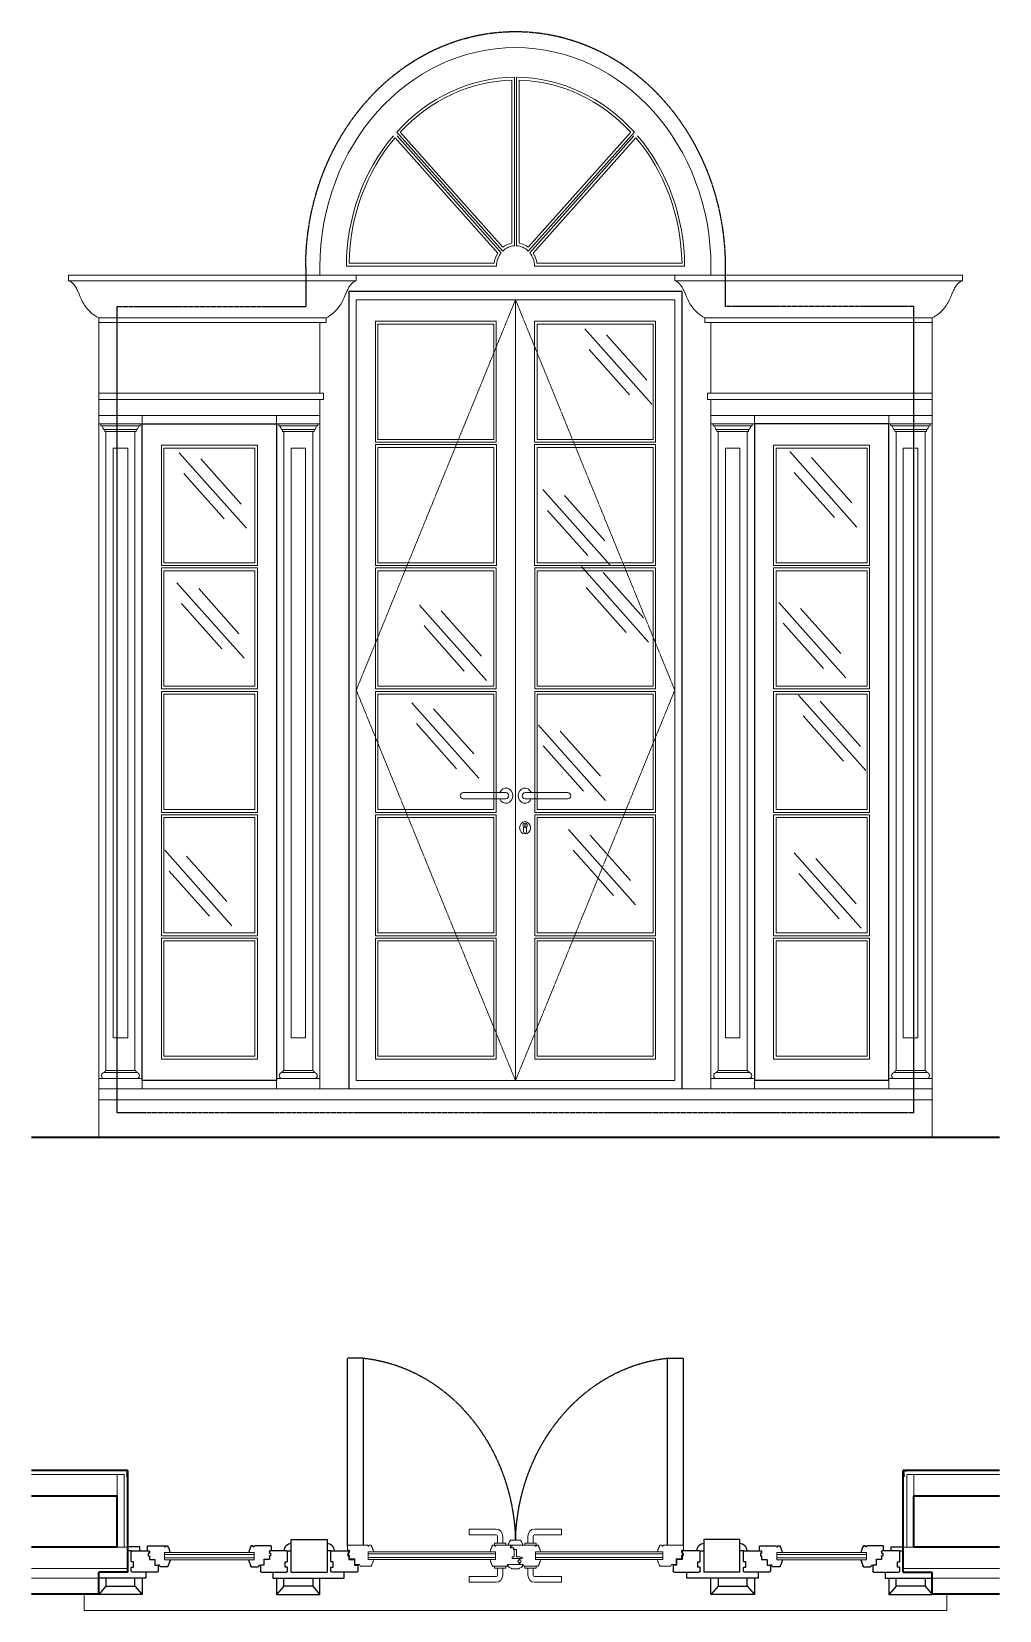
# Model space of a CAD drawing. Header units: inches. Extents: x -6116765 to 6074085, y -988255 to 3489801.
# Drawn here: x -5138811 to -4445146, y -922320 to 208608 of the extents above; entities that cross this region are included whole.
import ezdxf

# ---------------------------------------------------------------- set-up
doc = ezdxf.new("R2010")
doc.units = ezdxf.units.IN
doc.linetypes.add('HIDDEN', pattern=[0.375, 0.25, -0.125])
for name, color, linetype, lineweight in [('0_11mm_Line_Weight', 8, 'Continuous', 9), ('0_18mm_Line_Weight', 1, 'Continuous', 18), ('0_35mm_Line_Weight', 4, 'Continuous', 35), ('Dimensions_Levels', 30, 'Continuous', 18), ('Doors', 3, 'Continuous', 20), ('Partition_Framed', 250, 'Continuous', 25), ('Stairs_Steps', 1, 'Continuous', 18), ('Window_Elevations', 1, 'Continuous', 18), ('Window_Frames', 250, 'Continuous', 25), ('Window_Glass', 1, 'Continuous', 18), ('Window_Pivot_Lines', 91, 'Continuous', 9)]:
    doc.layers.add(name, color=color, linetype=linetype, lineweight=lineweight)
for name, color, linetype in [('Doors_swing', 8, 'Continuous'), ('HATCH', 7, 'Continuous'), ('Structural_Concrete', 250, 'Continuous'), ('Wall', 7, 'Continuous')]:
    doc.layers.add(name, color=color, linetype=linetype)

# ---------------------------------------------------------------- blocks, each defined once
blk = doc.blocks.new('angle_bead')
at = {"layer": 'Partition_Framed', "const_width": 0.4}
blk.add_lwpolyline([(-13.1, -13.7), (-13.1, -12.5), (-12, -12.5), (-12, -11.4), (-10.8, -11.4), (-10.8, -10.2), (-9.6, -10.2), (-9.6, -9), (-8.4, -9), (-8.4, -7.8), (-7.2, -7.8), (-7.2, -6.6), (-6.6, -6.6), (-0.7, -0.7, -0.519968), (0, 1.1, -0.532903), (0.7, -0.7), (6.6, -6.6), (7.2, -6.6), (7.2, -7.8), (8.4, -7.8), (8.4, -9), (9.6, -9), (9.6, -10.2), (10.8, -10.2), (10.8, -11.4), (12, -11.4), (12, -12.5), (13.1, -12.5), (13.1, -13.7)], format="xyb", dxfattribs=at)
blk = doc.blocks.new('A$C619D2D0F')
at = {"layer": 'Doors', "color": 8}
for p, q in [((0, 10), (-150, 10)), ((0, -10), (-150, -10)), ((-5, -98.2), (-5, -112.1)), ((-0.6, -97.2), (-0.6, -87.9)), ((0.6, -87.9), (-0.6, -87.9)), ((0.6, -97.2), (-0.6, -97.2)), ((0.6, -87.9), (0.6, -97.2)), ((5, -98.2), (5, -112.1))]:
    blk.add_line(p, q, dxfattribs=at)
for centre, radius in [((0, -100), 19), ((0, -92.6), 7.5)]:
    blk.add_circle(centre, radius, dxfattribs=at)
for centre, radius, start, end in [((-150, 0), 10, 90, 270), ((0, 0), 24, 204.6243, 155.3757), ((0, 0), 10, 270, 90), ((0, -112.1), 5, 180, 0)]:
    blk.add_arc(centre, radius, start, end, dxfattribs=at)
blk = doc.blocks.new('A$C70B5090C')
at = {"layer": 'Doors', "color": 8}
for p, q in [((33.6, 925), (183.6, 925)), ((33.6, 905), (183.6, 905))]:
    blk.add_line(p, q, dxfattribs=at)
for centre, radius, start, end in [((33.6, 915), 24, 24.6243, 335.3757), ((33.6, 915), 10, 90, 270), ((183.6, 915), 10, 270, 90)]:
    blk.add_arc(centre, radius, start, end, dxfattribs=at)
at = {"layer": 'Dimensions_Levels'}
blk.add_blockref('A$C619D2D0F', (-33.6, 915), dxfattribs=at)
blk = doc.blocks.new('A$C3DA64342')
at = {"layer": 'Doors', "color": 8, "linetype": 'Continuous'}
for p, q in [((34, 166.2), (129, 166.2)), ((34, 148.2), (129, 148.2)), ((129, 148.2), (129, 166.2)), ((40, 122.2), (0, 122.2)), ((0, 122.2), (0, 116.2)), ((11, 122.2), (11, 143.2)), ((29, 122.2), (29, 143.2)), ((40, 116.2), (40, 122.2)), ((0, 44), (0, 50)), ((40, 50), (40, 44)), ((40, 44), (0, 44)), ((11, 44), (11, 23)), ((29, 44), (29, 23)), ((34, 18), (129, 18)), ((34, 0), (129, 0)), ((129, 18), (129, 0))]:
    blk.add_line(p, q, dxfattribs=at)
for centre, radius, start, end in [((34, 143.2), 23, 90, 180), ((34, 143.2), 5, 90, 180), ((34, 23), 23, 180, 270), ((34, 23), 5, 180, 270)]:
    blk.add_arc(centre, radius, start, end, dxfattribs=at)
blk = doc.blocks.new('A$C16B642B1')
at = {"layer": '0_11mm_Line_Weight'}
blk.add_blockref('A$C3DA64342', (0, 0), dxfattribs=at)
blk = doc.blocks.new('A$C394067A6')
at = {"layer": 'HATCH', "color": 8}
for p, q in [((0, 0), (235.5, 235.5)), ((18.1, 75.6), (159.3, 216.9)), ((78.1, 29.4), (219.4, 170.7))]:
    blk.add_line(p, q, dxfattribs=at)
blk = doc.blocks.new('doors_windows_set')
at = {"layer": '0_11mm_Line_Weight'}
for p, q in [((21891.4, 130.3), (22900.4, 130.3)), ((22900.4, 147.1), (24018, 147.1)), ((25027, 130.3), (24018, 130.3)), ((22875.1, 96.3), (24043.4, 96.3)), ((22875.1, 96.3), (22875.1, -2392.9)), ((22900.5, 70.9), (23459.2, 70.9)), ((22900.5, -2367.5), (22900.5, 70.9)), ((24018, 70.9), (23459.2, 70.9)), ((23459.2, 70.9), (23459.2, -2367.5)), ((23459.2, 70.9), (23459.2, -2367.5)), ((24018, -2367.5), (24018, 70.9)), ((24043.4, 96.3), (24043.4, -2392.9)), ((21997.2, 14.5), (22794.5, 14.5)), ((22773.4, -221.2), (22773.4, 0)), ((24921.1, 14.5), (24123.8, 14.5)), ((24145, -221.2), (24145, 0)), ((21997.2, -221.2), (22773.4, -221.2)), ((21997.2, -240.3), (22773.4, -240.3)), ((22773.4, -221.2), (22786.1, -221.2)), ((22786.1, -240.3), (22773.4, -240.3)), ((22773.4, -291.1), (22773.4, -240.3)), ((22786.1, -221.2), (22786.1, -240.3)), ((24132.3, -221.2), (24132.3, -240.3)), ((24145, -221.2), (24132.3, -221.2)), ((24132.3, -240.3), (24145, -240.3)), ((24921.1, -221.2), (24145, -221.2)), ((24921.1, -240.3), (24145, -240.3)), ((24145, -291.1), (24145, -240.3)), ((21997.2, -316.5), (21997.2, -291.1)), ((22773.4, -291.1), (21997.2, -291.1)), ((22149.6, -316.5), (22149.6, -291.1)), ((22621, -316.5), (22621, -291.1)), ((22773.4, -316.5), (22773.4, -291.1)), ((22773.4, -291.1), (22773.4, -2392.9)), ((24145, -316.5), (24145, -291.1)), ((24145, -291.1), (24921.1, -291.1)), ((24145, -291.1), (24145, -2392.9)), ((24297.4, -316.5), (24297.4, -291.1)), ((24768.7, -316.5), (24768.7, -291.1)), ((24921.1, -316.5), (24921.1, -291.1)), ((22004.8, -316.5), (21997.2, -316.5)), ((22004.8, -322.8), (22004.8, -316.5)), ((22004.8, -316.5), (22073.4, -316.5)), ((22073.4, -322.8), (22004.8, -322.8)), ((22018, -340.9), (22018, -334.5)), ((22073.4, -334.5), (22018, -334.5)), ((22022.6, -340.9), (22018, -340.9)), ((22022.6, -340.9), (22022.6, -2335.8)), ((22073.4, -340.9), (22022.6, -340.9)), ((22142, -316.5), (22073.4, -316.5)), ((22073.4, -322.8), (22142, -322.8)), ((22073.4, -334.5), (22128.8, -334.5)), ((22073.4, -340.9), (22124.2, -340.9)), ((22124.2, -340.9), (22124.2, -2335.8)), ((22124.2, -340.9), (22128.8, -340.9)), ((22128.8, -340.9), (22128.8, -334.5)), ((22142, -316.5), (22149.6, -316.5)), ((22142, -322.8), (22142, -316.5)), ((22149.6, -2367.5), (22149.6, -316.5)), ((22149.6, -316.5), (22621, -316.5)), ((22628.5, -316.5), (22621, -316.5)), ((22621, -316.5), (22621, -2367.5)), ((22628.5, -322.8), (22628.5, -316.5)), ((22628.5, -316.5), (22697.2, -316.5)), ((22697.2, -322.8), (22628.5, -322.8)), ((22641.8, -340.9), (22641.8, -334.5)), ((22697.2, -334.5), (22641.8, -334.5)), ((22646.4, -340.9), (22641.8, -340.9)), ((22697.2, -340.9), (22646.4, -340.9)), ((22646.4, -340.9), (22646.4, -2335.8)), ((22765.8, -316.5), (22697.2, -316.5)), ((22697.2, -322.8), (22765.8, -322.8)), ((22697.2, -334.5), (22752.5, -334.5)), ((22697.2, -340.9), (22748, -340.9)), ((22748, -340.9), (22752.5, -340.9)), ((22748, -340.9), (22748, -2335.8)), ((22752.5, -340.9), (22752.5, -334.5)), ((22765.8, -316.5), (22773.4, -316.5)), ((22765.8, -322.8), (22765.8, -316.5)), ((24152.5, -316.5), (24145, -316.5)), ((24152.5, -322.8), (24152.5, -316.5)), ((24152.5, -316.5), (24221.2, -316.5)), ((24221.2, -322.8), (24152.5, -322.8)), ((24165.8, -340.9), (24165.8, -334.5)), ((24221.2, -334.5), (24165.8, -334.5)), ((24170.4, -340.9), (24165.8, -340.9)), ((24221.2, -340.9), (24170.4, -340.9)), ((24170.4, -340.9), (24170.4, -2335.8)), ((24289.8, -316.5), (24221.2, -316.5)), ((24221.2, -322.8), (24289.8, -322.8)), ((24221.2, -334.5), (24276.5, -334.5)), ((24221.2, -340.9), (24272, -340.9)), ((24272, -340.9), (24276.5, -340.9)), ((24272, -340.9), (24272, -2335.8)), ((24276.5, -340.9), (24276.5, -334.5)), ((24289.8, -316.5), (24297.4, -316.5)), ((24289.8, -322.8), (24289.8, -316.5)), ((24768.7, -316.5), (24297.4, -316.5)), ((24297.4, -316.5), (24297.4, -2367.5)), ((24776.3, -316.5), (24768.7, -316.5)), ((24768.7, -2367.5), (24768.7, -316.5)), ((24776.3, -322.8), (24776.3, -316.5)), ((24776.3, -316.5), (24844.9, -316.5)), ((24844.9, -322.8), (24776.3, -322.8)), ((24789.6, -340.9), (24789.6, -334.5)), ((24844.9, -334.5), (24789.6, -334.5)), ((24794.1, -340.9), (24789.6, -340.9)), ((24844.9, -340.9), (24794.1, -340.9)), ((24794.1, -340.9), (24794.1, -2335.8)), ((24913.5, -316.5), (24844.9, -316.5)), ((24844.9, -322.8), (24913.5, -322.8)), ((24844.9, -334.5), (24900.3, -334.5)), ((24844.9, -340.9), (24895.7, -340.9)), ((24895.7, -340.9), (24900.3, -340.9)), ((24895.7, -340.9), (24895.7, -2335.8)), ((24900.3, -340.9), (24900.3, -334.5)), ((24913.5, -316.5), (24921.1, -316.5)), ((24913.5, -322.8), (24913.5, -316.5)), ((22048, -392.7), (22048, -2234.2)), ((22098.8, -392.7), (22048, -392.7)), ((22098.8, -2234.2), (22098.8, -392.7)), ((22671.8, -392.7), (22722.6, -392.7)), ((22671.8, -2234.2), (22671.8, -392.7)), ((22722.6, -392.7), (22722.6, -2234.2)), ((24246.6, -392.7), (24195.8, -392.7)), ((24195.8, -392.7), (24195.8, -2234.2)), ((24246.6, -2234.2), (24246.6, -392.7)), ((24819.5, -392.7), (24870.3, -392.7)), ((24819.5, -2234.2), (24819.5, -392.7)), ((24870.3, -392.7), (24870.3, -2234.2)), ((22048, -2234.2), (22098.8, -2234.2)), ((22722.6, -2234.2), (22671.8, -2234.2)), ((24195.8, -2234.2), (24246.6, -2234.2)), ((24870.3, -2234.2), (24819.5, -2234.2)), ((21997.2, -2361.2), (21997.2, -2392.9)), ((22149.6, -2361.2), (21997.2, -2361.2)), ((22016.2, -2340.5), (22016.2, -2342.1)), ((22016.2, -2342.1), (22130.5, -2342.1)), ((22022.6, -2335.8), (22021, -2335.8)), ((22022.6, -2335.8), (22124.2, -2335.8)), ((22124.2, -2335.8), (22125.8, -2335.8)), ((22130.5, -2340.5), (22130.5, -2342.1)), ((22149.6, -2392.9), (22149.6, -2361.2)), ((22621, -2361.2), (22773.4, -2361.2)), ((22621, -2392.9), (22621, -2361.2)), ((22640, -2340.5), (22640, -2342.1)), ((22754.3, -2342.1), (22640, -2342.1)), ((22646.4, -2335.8), (22644.8, -2335.8)), ((22748, -2335.8), (22646.4, -2335.8)), ((22748, -2335.8), (22749.5, -2335.8)), ((22754.3, -2340.5), (22754.3, -2342.1)), ((22773.4, -2361.2), (22773.4, -2392.9)), ((24145, -2361.2), (24145, -2392.9)), ((24297.4, -2361.2), (24145, -2361.2)), ((24164, -2340.5), (24164, -2342.1)), ((24164, -2342.1), (24278.3, -2342.1)), ((24170.4, -2335.8), (24168.8, -2335.8)), ((24170.4, -2335.8), (24272, -2335.8)), ((24272, -2335.8), (24273.5, -2335.8)), ((24278.3, -2340.5), (24278.3, -2342.1)), ((24297.4, -2392.9), (24297.4, -2361.2)), ((24768.7, -2361.2), (24921.1, -2361.2)), ((24768.7, -2392.9), (24768.7, -2361.2)), ((24787.8, -2340.5), (24787.8, -2342.1)), ((24902.1, -2342.1), (24787.8, -2342.1)), ((24794.1, -2335.8), (24792.5, -2335.8)), ((24895.7, -2335.8), (24794.1, -2335.8)), ((24895.7, -2335.8), (24897.3, -2335.8)), ((24902.1, -2340.5), (24902.1, -2342.1)), ((24921.1, -2361.2), (24921.1, -2392.9)), ((22621, -2367.5), (22149.6, -2367.5)), ((23459.2, -2367.5), (22900.5, -2367.5)), ((23459.2, -2367.5), (24018, -2367.5)), ((24297.4, -2367.5), (24768.7, -2367.5))]:
    blk.add_line(p, q, dxfattribs=at)
for points in [[(23455.5, 765.7), (23455.5, 239.6, 0.170428), (23414.3, 222.5), (23042.3, 594.5, -0.195672)], [(23462.9, 765.7), (23462.9, 239.6, -0.170428), (23504, 222.5), (23876, 594.5, 0.195672)]]:
    blk.add_lwpolyline(points, format="xyb", close=True, dxfattribs=at)
for points in [[(23446.5, 756.5), (23446.5, 247.6, 0.113104), (23415, 234.6), (23055.1, 594.4, -0.187636), (23446.5, 756.5, -0.010871)], [(23471.9, 756.5), (23471.9, 247.6, -0.113104), (23503.3, 234.6), (23863.2, 594.4, 0.187636), (23471.9, 756.5, 0.010871)], [(23043.5, 582.8), (23409.1, 217.3, 0.170428), (23392.1, 176.2), (22866, 176.2, -0.191651), (23030.7, 582.7, -0.191651)], [(23037.2, 576.5), (23397.1, 216.6, 0.113104), (23384, 185.2), (22875.1, 185.2, -0.187636), (23037.2, 576.5, -2.490445)], [(23874.8, 582.8), (23509.2, 217.3, -0.170428), (23526.3, 176.2), (24052.3, 176.2, 0.191651), (23887.6, 582.7, 0.191651)], [(23881.1, 576.5), (23521.3, 216.6, -0.113104), (23534.3, 185.2), (24043.2, 185.2, 0.187636), (23881.1, 576.5, 2.490445)]]:
    blk.add_lwpolyline(points, format="xyb", dxfattribs=at)
for points in [[(22967.6, -374.2), (23392, -374.2), (23392, 3.7), (22967.6, 3.7)], [(23950.7, -374.2), (23526.4, -374.2), (23526.4, 3.7), (23950.7, 3.7)], [(22976.6, -365.2), (23383, -365.2), (23383, -5.3), (22976.6, -5.3)], [(23941.7, -365.2), (23535.4, -365.2), (23535.4, -5.3), (23941.7, -5.3)], [(22216.8, -759.4), (22553.8, -759.4), (22553.8, -383.7), (22216.8, -383.7)], [(22225.8, -750.4), (22544.8, -750.4), (22544.8, -392.7), (22225.8, -392.7)], [(22967.7, -759.4), (23392, -759.4), (23392, -381.6), (22967.7, -381.6)], [(22976.7, -750.4), (23383, -750.4), (23383, -390.6), (22976.7, -390.6)], [(23950.6, -759.4), (23526.3, -759.4), (23526.3, -381.6), (23950.6, -381.6)], [(23941.6, -750.4), (23535.3, -750.4), (23535.3, -390.6), (23941.6, -390.6)], [(24364.6, -759.4), (24701.5, -759.4), (24701.5, -383.7), (24364.6, -383.7)], [(24373.6, -750.4), (24692.5, -750.4), (24692.5, -392.7), (24373.6, -392.7)], [(22216.8, -1144.6), (22553.8, -1144.6), (22553.8, -766.8), (22216.8, -766.8)], [(22225.8, -1135.6), (22544.8, -1135.6), (22544.8, -775.8), (22225.8, -775.8)], [(22967.7, -1144.6), (23391.9, -1144.6), (23391.9, -766.8), (22967.7, -766.8)], [(22976.7, -1135.6), (23382.9, -1135.6), (23382.9, -775.8), (22976.7, -775.8)], [(23950.6, -1144.6), (23526.4, -1144.6), (23526.4, -766.8), (23950.6, -766.8)], [(23941.6, -1135.6), (23535.4, -1135.6), (23535.4, -775.8), (23941.6, -775.8)], [(24364.6, -1144.6), (24701.5, -1144.6), (24701.5, -766.8), (24364.6, -766.8)], [(24373.6, -1135.6), (24692.5, -1135.6), (24692.5, -775.8), (24373.6, -775.8)], [(22216.8, -1529.9), (22553.8, -1529.9), (22553.8, -1152), (22216.8, -1152)], [(22225.8, -1520.9), (22544.8, -1520.9), (22544.8, -1161), (22225.8, -1161)], [(22967.7, -1529.9), (23391.9, -1529.9), (23391.9, -1152), (22967.7, -1152)], [(22976.7, -1520.9), (23382.9, -1520.9), (23382.9, -1161), (22976.7, -1161)], [(23950.6, -1529.9), (23526.4, -1529.9), (23526.4, -1152), (23950.6, -1152)], [(23941.6, -1520.9), (23535.4, -1520.9), (23535.4, -1161), (23941.6, -1161)], [(24364.6, -1529.9), (24701.5, -1529.9), (24701.5, -1152), (24364.6, -1152)], [(24373.6, -1520.9), (24692.5, -1520.9), (24692.5, -1161), (24373.6, -1161)], [(22216.8, -1915.1), (22553.8, -1915.1), (22553.8, -1537.3), (22216.8, -1537.3)], [(22225.8, -1906.1), (22544.8, -1906.1), (22544.8, -1546.3), (22225.8, -1546.3)], [(22967.7, -1915.1), (23391.9, -1915.1), (23391.9, -1537.3), (22967.7, -1537.3)], [(22976.7, -1906.1), (23382.9, -1906.1), (23382.9, -1546.3), (22976.7, -1546.3)], [(23950.6, -1915.1), (23526.4, -1915.1), (23526.4, -1537.3), (23950.6, -1537.3)], [(23941.6, -1906.1), (23535.4, -1906.1), (23535.4, -1546.3), (23941.6, -1546.3)], [(24364.6, -1915.1), (24701.5, -1915.1), (24701.5, -1537.3), (24364.6, -1537.3)], [(24373.6, -1906.1), (24692.5, -1906.1), (24692.5, -1546.3), (24373.6, -1546.3)], [(22216.8, -2300.3), (22553.8, -2300.3), (22553.8, -1922.5), (22216.8, -1922.5)], [(22967.7, -2300.3), (23391.9, -2300.3), (23391.9, -1922.5), (22967.7, -1922.5)], [(23950.6, -2300.3), (23526.4, -2300.3), (23526.4, -1922.5), (23950.6, -1922.5)], [(24364.6, -2300.3), (24701.5, -2300.3), (24701.5, -1922.5), (24364.6, -1922.5)], [(22225.8, -2291.3), (22544.8, -2291.3), (22544.8, -1931.5), (22225.8, -1931.5)], [(22976.7, -2291.3), (23382.9, -2291.3), (23382.9, -1931.5), (22976.7, -1931.5)], [(23941.6, -2291.3), (23535.4, -2291.3), (23535.4, -1931.5), (23941.6, -1931.5)], [(24373.6, -2291.3), (24692.5, -2291.3), (24692.5, -1931.5), (24373.6, -1931.5)]]:
    blk.add_lwpolyline(points, close=True, dxfattribs=at)
for centre, radius, start, end in [((22004.9, -329.8), 6.94, 13.7527, 91.2308), ((22017.8, -328.4), 6.18, 177.7689, 271.5392), ((22128.9, -328.4), 6.18, 268.4608, 2.2311), ((22141.8, -329.8), 6.94, 88.7692, 166.2473), ((22628.7, -329.8), 6.94, 13.7527, 91.2308), ((22641.6, -328.4), 6.18, 177.7689, 271.5392), ((22752.7, -328.4), 6.18, 268.4608, 2.2311), ((22765.6, -329.8), 6.94, 88.7692, 166.2473), ((24152.7, -329.8), 6.94, 13.7527, 91.2308), ((24165.6, -328.4), 6.18, 177.7689, 271.5392), ((24276.7, -328.4), 6.18, 268.4608, 2.2311), ((24289.6, -329.8), 6.94, 88.7692, 166.2473), ((24776.5, -329.8), 6.94, 13.7527, 91.2308), ((24789.4, -328.4), 6.18, 177.7689, 271.5392), ((24900.5, -328.4), 6.18, 268.4608, 2.2311), ((24913.4, -329.8), 6.94, 88.7692, 166.2473), ((22016.4, -2351.7), 9.53, 91.1767, 268.8233), ((22016.2, -2335.8), 4.76, 270, 0), ((22130.5, -2335.8), 4.76, 180, 270), ((22130.3, -2351.7), 9.53, 271.1767, 88.8233), ((22640.2, -2351.7), 9.53, 91.1767, 268.8233), ((22640, -2335.8), 4.76, 270, 0), ((22754.3, -2335.8), 4.76, 180, 270), ((22754.1, -2351.7), 9.53, 271.1767, 88.8233), ((24164.2, -2351.7), 9.53, 91.1767, 268.8233), ((24164, -2335.8), 4.76, 270, 0), ((24278.3, -2335.8), 4.76, 180, 270), ((24278.1, -2351.7), 9.53, 271.1767, 88.8233), ((24788, -2351.7), 9.53, 91.1767, 268.8233), ((24787.8, -2335.8), 4.76, 270, 0), ((24902.1, -2335.8), 4.76, 180, 270), ((24901.9, -2351.7), 9.53, 271.1767, 88.8233)]:
    blk.add_arc(centre, radius, start, end, dxfattribs=at)
at = {"layer": '0_18mm_Line_Weight'}
for p, q in [((22086.3, -3597.2), (21761.6, -3597.2)), ((22061.3, -3664.2), (22061.3, -3597.2)), ((22086.3, -3824.2), (22086.3, -3597.2)), ((25156.7, -3597.2), (24832, -3597.2)), ((24832, -3824.2), (24832, -3597.2)), ((24857, -3664.2), (24857, -3597.2)), ((22061.3, -3824.2), (22098.8, -3824.2)), ((24857, -3824.2), (24819.5, -3824.2)), ((21761.6, -3891.2), (22098.8, -3891.2)), ((24819.5, -3891.2), (25156.7, -3891.2)), ((21761.6, -3921.2), (21997.2, -3921.2)), ((24921.1, -3921.2), (25156.7, -3921.2))]:
    blk.add_line(p, q, dxfattribs=at)
at = {"layer": '0_35mm_Line_Weight'}
for p, q in [((21761.6, -2545.3), (25156.7, -2545.3)), ((21761.6, -3584.7), (22098.8, -3584.7)), ((22098.8, -3902.2), (22098.8, -3584.7)), ((24819.5, -3584.7), (25156.7, -3584.7)), ((24819.5, -3902.2), (24819.5, -3584.7)), ((22061.3, -3664.2), (21761.6, -3664.2)), ((22061.3, -3824.2), (22061.3, -3664.2)), ((25156.7, -3664.2), (24857, -3664.2)), ((24857, -3824.2), (24857, -3664.2)), ((21761.6, -3824.2), (22061.3, -3824.2)), ((24857, -3824.2), (25156.7, -3824.2)), ((21997.2, -3971.2), (21997.2, -3902.2)), ((22098.8, -3902.2), (21997.2, -3902.2)), ((24819.5, -3902.2), (24921.1, -3902.2)), ((24921.1, -3971.2), (24921.1, -3902.2)), ((21761.6, -3971.2), (21997.2, -3971.2)), ((24921.1, -3971.2), (25156.7, -3971.2))]:
    blk.add_line(p, q, dxfattribs=at)
at = {"layer": 'Doors'}
for points in [[(22961.8, -3863.2), (22959.8, -3867.2), (22959.8, -3870.2, 0.180533), (22957.6, -3872.9), (22956.3, -3877.5, -0.244724), (22953.8, -3880.2), (22953.8, -3882.2, -0.417157), (22951.8, -3884.2), (22916.3, -3884.2, -0.316514), (22913.5, -3882.2), (22912, -3878.2), (22906.9, -3878.2), (22895.9, -3878.2), (22895.9, -3862.2, 0.414214), (22894.9, -3861.2), (22876.8, -3861.2), (22876.8, -3850.2, 0.414214), (22875.8, -3849.2), (22872.8, -3849.2), (22872.8, -3841.2), (22875.8, -3841.2, 0.414214), (22876.8, -3840.2), (22876.8, -3836.2, 0.414214), (22874.8, -3834.2), (22870.8, -3834.2), (22870.8, -3834.2, -0.414214), (22869.8, -3833.2), (22869.8, -3821.2, -0.414214), (22872.8, -3818.2), (22939.8, -3818.2, -0.414214), (22941.8, -3820.2), (22941.8, -3821.2), (22944.8, -3821.2), (22944.8, -3820.2, -0.414214), (22946.8, -3818.2), (22951.8, -3818.2, -0.414214), (22953.8, -3820.2), (22953.8, -3822.2, -0.244724), (22956.3, -3824.9), (22957.6, -3829.5, 0.180533), (22959.8, -3832.2), (22959.8, -3835.3), (22961.9, -3839.2)], [(23370.1, -3863.2), (23372.2, -3867.1), (23372.1, -3870.2, -0.180533), (23374.4, -3872.8), (23375.6, -3877.4, 0.244724), (23378.1, -3880.2), (23378.1, -3882.2, 0.414214), (23380.1, -3884.2), (23427.6, -3884.2, 0.297898), (23430.3, -3882.4), (23432.1, -3878.2), (23441.5, -3878.2, 0.414214), (23443.5, -3876.2), (23443.5, -3872.9, 0.344151), (23442.8, -3871.9), (23441, -3871.5, -0.344151), (23439.5, -3869.5), (23439.5, -3867.7, -0.344151), (23441, -3865.7), (23442.8, -3865.3, 0.344151), (23443.5, -3864.3), (23443.5, -3859.6), (23435.5, -3859.6), (23435.5, -3855.2), (23443.6, -3855.2), (23443.6, -3854.8), (23454.3, -3854.8, 0.414214), (23455.3, -3853.8), (23455.3, -3851.1), (23455.3, -3831.9), (23465, -3831.9), (23465, -3826.7), (23470.6, -3826.7, 0.414214), (23472.1, -3825.2), (23472.1, -3821.1, 0.454111), (23468.7, -3818.1), (23392.1, -3818.1, 0.414214), (23390.1, -3820.1), (23390.1, -3821.1), (23387.1, -3821.1), (23387.1, -3820.1, 0.414214), (23385.1, -3818.1), (23380.1, -3818.1, 0.414214), (23378.1, -3820.1), (23378.1, -3822.1, -0.388906), (23375.6, -3824.8), (23374.4, -3829.4, -0.225315), (23372.1, -3832.1), (23372.1, -3835.1), (23370, -3839.1)], [(23548.7, -3863.2), (23546.6, -3867.1), (23546.7, -3870.2, 0.180533), (23544.5, -3872.8), (23543.2, -3877.4, -0.244724), (23540.7, -3880.2), (23540.7, -3882.2, -0.414214), (23538.7, -3884.2), (23491.2, -3884.2, -0.297898), (23488.5, -3882.4), (23486.7, -3878.2), (23447.7, -3878.2, -0.414214), (23446.7, -3877.2), (23446.7, -3872.9, -0.344151), (23447.5, -3871.9), (23449.2, -3871.5, 0.344151), (23450.8, -3869.5), (23450.8, -3867.7, 0.344151), (23449.2, -3865.7), (23447.5, -3865.3, -0.344151), (23446.7, -3864.3), (23446.7, -3860.7, -0.414214), (23447.7, -3859.7), (23471.3, -3859.7), (23471.3, -3854.8), (23463.3, -3854.8), (23463.3, -3831.9), (23465.9, -3831.9), (23465.9, -3826.9), (23476.6, -3826.9), (23476.6, -3821.1, -0.414214), (23479.7, -3818.1), (23526.7, -3818.1, -0.414214), (23528.7, -3820.1), (23528.7, -3821.1), (23531.7, -3821.1), (23531.7, -3820.1, -0.414214), (23533.7, -3818.1), (23538.7, -3818.1, -0.414214), (23540.7, -3820.1), (23540.7, -3822.1, -0.244999), (23543.2, -3824.8), (23544.5, -3829.4, 0.225315), (23546.7, -3832.1), (23546.7, -3835.1), (23548.8, -3839.1)], [(23956.5, -3863.2), (23958.5, -3867.2), (23958.5, -3870.2, -0.180533), (23960.7, -3872.9), (23962, -3877.5, 0.244724), (23964.5, -3880.2), (23964.5, -3882.2, 0.417157), (23966.5, -3884.2), (24002, -3884.2, 0.316514), (24004.8, -3882.2), (24006.3, -3878.2), (24011.5, -3878.2), (24022.5, -3878.2), (24022.5, -3862.2, -0.414214), (24023.5, -3861.2), (24041.5, -3861.2), (24041.5, -3850.2, -0.414214), (24042.5, -3849.2), (24045.5, -3849.2), (24045.5, -3841.2), (24042.5, -3841.2, -0.414214), (24041.5, -3840.2), (24041.5, -3836.2, -0.414214), (24043.5, -3834.2), (24047.5, -3834.2), (24047.5, -3834.2, 0.414214), (24048.5, -3833.2), (24048.5, -3821.2, 0.414214), (24045.5, -3818.2), (23978.5, -3818.2, 0.414214), (23976.5, -3820.2), (23976.5, -3821.2), (23973.5, -3821.2), (23973.5, -3820.2, 0.414214), (23971.5, -3818.2), (23966.5, -3818.2, 0.414214), (23964.5, -3820.2), (23964.5, -3822.2, 0.244724), (23962, -3824.9), (23960.7, -3829.5, -0.180533), (23958.5, -3832.2), (23958.5, -3835.3), (23956.4, -3839.2)]]:
    blk.add_lwpolyline(points, format="xyb", dxfattribs=at)
for points in [[(23481.5, -3811.4), (23480.5, -3807.2, 0.315402), (23479.4, -3806), (23478.5, -3805.8), (23478.4, -3804.7, 0.379755), (23475.4, -3802.1), (23442.9, -3802.1, 0.379755), (23439.9, -3804.7), (23439.8, -3805.8), (23439, -3806, 0.315402), (23437.8, -3807.2), (23436.9, -3811.4, -0.276937), (23434.9, -3813.8), (23434.1, -3814.1), (23434.1, -3818.1), (23484.2, -3818.1), (23484.2, -3814.1), (23483.4, -3813.8, -0.276937)], [(23484.8, -3884.3), (23484.8, -3878.2), (23434.7, -3878.2), (23434.7, -3884.3, 0.414214), (23436.7, -3886.3), (23437.7, -3886.3), (23437.7, -3886.5, 0.357402), (23439.3, -3888.4), (23445.2, -3890.1, -0.247421), (23446.8, -3892.3), (23472.7, -3892.3, -0.247421), (23474.3, -3890.1), (23480.2, -3888.4, 0.357402), (23481.8, -3886.5), (23481.8, -3886.3), (23482.8, -3886.3, 0.414214)]]:
    blk.add_lwpolyline(points, format="xyb", close=True, dxfattribs=at)
at = {"layer": 'Doors_swing', "color": 8, "linetype": 'HIDDEN', "ltscale": 7}
for p, q in [((22869.8, -3821.2), (22869.8, -3234.2)), ((22925.8, -3234.2), (22869.8, -3234.2)), ((22925.8, -3818.2), (22925.8, -3234.2)), ((23992.5, -3818.2), (23992.5, -3234.2)), ((23992.5, -3234.2), (24048.5, -3234.2)), ((24048.5, -3821.2), (24048.5, -3234.2))]:
    blk.add_line(p, q, dxfattribs=at)
for centre, start, end in [((22869.8, -3821.2), 1.8557, 84.5502), ((24048.5, -3821.2), 95.4498, 178.1443)]:
    blk.add_arc(centre, 589.6, start, end, dxfattribs=at)
at = {"layer": 'Stairs_Steps'}
blk.add_lwpolyline([(21946.4, -3971.2), (21946.4, -4022), (24971.9, -4022), (24971.9, -3971.2)], dxfattribs=at)
at = {"layer": 'Structural_Concrete', "color": 2, "linetype": 'HIDDEN', "ltscale": 10}
for p, q in [((22723.4, 172.5), (22723.4, 50)), ((24195, 172.5), (24195, 50)), ((22061.3, -2467.9), (22061.3, 50)), ((22061.3, 50), (22723.4, 50)), ((24857, 50), (24195, 50)), ((24857, -2467.9), (24857, 50)), ((22061.3, -2467.9), (24857, -2467.9))]:
    blk.add_line(p, q, dxfattribs=at)
blk.add_arc((23459.2, 172.5), 735.8, 0, 180, dxfattribs=at)
at = {"layer": 'Window_Elevations', "color": 2}
for p, q in [((22773.4, 172.5), (22773.4, 147.1)), ((24145, 172.5), (24145, 147.1)), ((21891.4, 147.1), (21891.4, 130.3)), ((21891.4, 147.1), (22900.4, 147.1)), ((21891.4, 130.3), (21895.6, 128.7)), ((21895.6, 128.7), (21899.4, 126.7)), ((21899.4, 126.7), (21902.9, 124.5)), ((21902.9, 124.5), (21906.2, 122)), ((21906.2, 122), (21909.1, 119.4)), ((21909.1, 119.4), (21911.8, 116.5)), ((21911.8, 116.5), (21914.3, 113.5)), ((21914.3, 113.5), (21916.7, 110.2)), ((21916.7, 110.2), (21918.8, 106.9)), ((21918.8, 106.9), (21920.9, 103.3)), ((21920.9, 103.3), (21922.9, 99.6)), ((21922.9, 99.6), (21924.8, 95.8)), ((22868.8, 99.6), (22866.9, 95.8)), ((22870.8, 103.3), (22868.8, 99.6)), ((22872.9, 106.9), (22870.8, 103.3)), ((22875.1, 110.2), (22872.9, 106.9)), ((22877.4, 113.5), (22875.1, 110.2)), ((22879.9, 116.5), (22877.4, 113.5)), ((22882.6, 119.4), (22879.9, 116.5)), ((22885.6, 122), (22882.6, 119.4)), ((22888.8, 124.5), (22885.6, 122)), ((22892.3, 126.7), (22888.8, 124.5)), ((22896.2, 128.7), (22892.3, 126.7)), ((22900.4, 130.3), (22896.2, 128.7)), ((22900.4, 147.1), (22900.4, 130.3)), ((24018, 147.1), (24018, 130.3)), ((25027, 147.1), (24018, 147.1)), ((24018, 130.3), (24022.2, 128.7)), ((24022.2, 128.7), (24026, 126.7)), ((24026, 126.7), (24029.5, 124.5)), ((24029.5, 124.5), (24032.8, 122)), ((24032.8, 122), (24035.7, 119.4)), ((24035.7, 119.4), (24038.4, 116.5)), ((24038.4, 116.5), (24040.9, 113.5)), ((24040.9, 113.5), (24043.3, 110.2)), ((24043.3, 110.2), (24045.4, 106.9)), ((24045.4, 106.9), (24047.5, 103.3)), ((24047.5, 103.3), (24049.5, 99.6)), ((24049.5, 99.6), (24051.4, 95.8)), ((24995.4, 99.6), (24993.5, 95.8)), ((24997.4, 103.3), (24995.4, 99.6)), ((24999.5, 106.9), (24997.4, 103.3)), ((25001.7, 110.2), (24999.5, 106.9)), ((25004, 113.5), (25001.7, 110.2)), ((25006.5, 116.5), (25004, 113.5)), ((25009.2, 119.4), (25006.5, 116.5)), ((25012.2, 122), (25009.2, 119.4)), ((25015.4, 124.5), (25012.2, 122)), ((25018.9, 126.7), (25015.4, 124.5)), ((25022.8, 128.7), (25018.9, 126.7)), ((25027, 130.3), (25022.8, 128.7)), ((25027, 147.1), (25027, 130.3)), ((21924.8, 95.8), (21928.6, 87.9)), ((21928.6, 87.9), (21932.6, 79.6)), ((21932.6, 79.6), (21936.9, 71.1)), ((21936.9, 71.1), (21941.8, 62.4)), ((21941.8, 62.4), (21944.5, 58.1)), ((21944.5, 58.1), (21947.5, 53.8)), ((21947.5, 53.8), (21950.7, 49.5)), ((21950.7, 49.5), (21954.3, 45.3)), ((22841, 49.5), (22837.4, 45.3)), ((22844.2, 53.8), (22841, 49.5)), ((22847.2, 58.1), (22844.2, 53.8)), ((22850, 62.4), (22847.2, 58.1)), ((22854.8, 71.1), (22850, 62.4)), ((22859.1, 79.6), (22854.8, 71.1)), ((22863.1, 87.9), (22859.1, 79.6)), ((22866.9, 95.8), (22863.1, 87.9)), ((24051.4, 95.8), (24055.2, 87.9)), ((24055.2, 87.9), (24059.2, 79.6)), ((24059.2, 79.6), (24063.5, 71.1)), ((24063.5, 71.1), (24068.4, 62.4)), ((24068.4, 62.4), (24071.1, 58.1)), ((24071.1, 58.1), (24074.1, 53.8)), ((24074.1, 53.8), (24077.3, 49.5)), ((24077.3, 49.5), (24080.9, 45.3)), ((24967.6, 49.5), (24964, 45.3)), ((24970.8, 53.8), (24967.6, 49.5)), ((24973.8, 58.1), (24970.8, 53.8)), ((24976.6, 62.4), (24973.8, 58.1)), ((24981.4, 71.1), (24976.6, 62.4)), ((24985.7, 79.6), (24981.4, 71.1)), ((24989.7, 87.9), (24985.7, 79.6)), ((24993.5, 95.8), (24989.7, 87.9)), ((21954.3, 45.3), (21958.2, 41.1)), ((21958.2, 41.1), (21962.5, 37)), ((21962.5, 37), (21967.1, 33)), ((21967.1, 33), (21972.2, 29)), ((21972.2, 29), (21977.7, 25.2)), ((21977.7, 25.2), (21983.6, 21.5)), ((21983.6, 21.5), (21990.1, 17.9)), ((21990.1, 17.9), (21997.2, 14.5)), ((21997.2, 14.5), (21997.2, 0)), ((21997.2, 0), (21997.2, -2427.9)), ((21997.2, 0), (22018.4, 0)), ((22018.4, 0), (22773.4, 0)), ((22794.5, 0), (22773.4, 0)), ((22801.6, 17.9), (22794.5, 14.5)), ((22794.5, 14.5), (22794.5, 0)), ((22808.1, 21.5), (22801.6, 17.9)), ((22814.1, 25.2), (22808.1, 21.5)), ((22819.6, 29), (22814.1, 25.2)), ((22824.6, 33), (22819.6, 29)), ((22829.2, 37), (22824.6, 33)), ((22833.5, 41.1), (22829.2, 37)), ((22837.4, 45.3), (22833.5, 41.1)), ((24080.9, 45.3), (24084.8, 41.1)), ((24084.8, 41.1), (24089.1, 37)), ((24089.1, 37), (24093.7, 33)), ((24093.7, 33), (24098.8, 29)), ((24098.8, 29), (24104.3, 25.2)), ((24104.3, 25.2), (24110.2, 21.5)), ((24110.2, 21.5), (24116.7, 17.9)), ((24116.7, 17.9), (24123.8, 14.5)), ((24123.8, 14.5), (24123.8, 0)), ((24123.8, 0), (24145, 0)), ((24900, 0), (24145, 0)), ((24921.1, 0), (24900, 0)), ((24928.2, 17.9), (24921.1, 14.5)), ((24921.1, 14.5), (24921.1, 0)), ((24921.1, 0), (24921.1, -2427.9)), ((24934.7, 21.5), (24928.2, 17.9)), ((24940.7, 25.2), (24934.7, 21.5)), ((24946.2, 29), (24940.7, 25.2)), ((24951.2, 33), (24946.2, 29)), ((24955.8, 37), (24951.2, 33)), ((24960.1, 41.1), (24955.8, 37)), ((24964, 45.3), (24960.1, 41.1)), ((21997.2, -2392.9), (24921.1, -2392.9)), ((21997.2, -2427.9), (24921.1, -2427.9)), ((21997.2, -2427.9), (21997.2, -2545.3)), ((24921.1, -2427.9), (24921.1, -2545.3))]:
    blk.add_line(p, q, dxfattribs=at)
blk.add_arc((23459.2, 172.5), 685.8, 0, 180, dxfattribs=at)
at = {"layer": 'Window_Frames'}
for p, q in [((22149.6, -2367.5), (22621, -2367.5)), ((22112.2, -3836.2), (22098.8, -3836.2)), ((22658.3, -3836.2), (22671.8, -3836.2)), ((22671.8, -3902.2), (22671.8, -3800.6)), ((22671.8, -3800.6), (22798.8, -3800.6)), ((22798.8, -3800.6), (22798.8, -3902.2)), ((22812.2, -3836.2), (22798.8, -3836.2)), ((24106.1, -3836.2), (24119.6, -3836.2)), ((24119.6, -3800.6), (24119.6, -3902.2)), ((24246.6, -3800.6), (24119.6, -3800.6)), ((24246.6, -3902.2), (24246.6, -3800.6)), ((24260, -3836.2), (24246.6, -3836.2)), ((24806.1, -3836.2), (24819.5, -3836.2)), ((22671.8, -3902.2), (22798.8, -3902.2)), ((24246.6, -3902.2), (24119.6, -3902.2))]:
    blk.add_line(p, q, dxfattribs=at)
at = {"layer": 'Window_Frames', "color": 8}
for p, q in [((22022.6, -3921.3), (22022.6, -3946.7)), ((22124.2, -3946.7), (22124.2, -3921.3)), ((22149.6, -3921.3), (22149.6, -3972.1)), ((22621, -3921.3), (22621, -3972.1)), ((22646.4, -3946.7), (22646.4, -3921.3)), ((22748, -3921.3), (22748, -3946.7)), ((22773.4, -3972.1), (22773.4, -3921.3)), ((24145, -3972.1), (24145, -3921.3)), ((24170.4, -3921.3), (24170.4, -3946.7)), ((24272, -3946.7), (24272, -3921.3)), ((24297.4, -3921.3), (24297.4, -3972.1)), ((24768.7, -3921.3), (24768.7, -3972.1)), ((24794.1, -3946.7), (24794.1, -3921.3)), ((24895.7, -3921.3), (24895.7, -3946.7)), ((22022.6, -3946.7), (21997.2, -3972.1)), ((22149.6, -3972.1), (21997.2, -3972.1)), ((22022.6, -3946.7), (22124.2, -3946.7)), ((22124.2, -3946.7), (22149.6, -3972.1)), ((22646.4, -3946.7), (22621, -3972.1)), ((22621, -3972.1), (22773.4, -3972.1)), ((22748, -3946.7), (22646.4, -3946.7)), ((22748, -3946.7), (22773.4, -3972.1)), ((24170.4, -3946.7), (24145, -3972.1)), ((24297.4, -3972.1), (24145, -3972.1)), ((24170.4, -3946.7), (24272, -3946.7)), ((24272, -3946.7), (24297.4, -3972.1)), ((24794.1, -3946.7), (24768.7, -3972.1)), ((24768.7, -3972.1), (24921.1, -3972.1)), ((24895.7, -3946.7), (24794.1, -3946.7)), ((24895.7, -3946.7), (24921.1, -3972.1))]:
    blk.add_line(p, q, dxfattribs=at)
at = {"layer": 'Window_Frames'}
for points in [[(22875.1, -2392.9), (22875.1, 96.3), (24043.4, 96.3), (24043.4, -2392.9)], [(22149.6, -2367.5), (22149.6, -316.5), (22621, -316.5), (22621, -2367.5)], [(22141.7, -3836.2), (22141.7, -3823.5), (22098.8, -3823.5)], [(24776.6, -3836.2), (24776.6, -3823.5), (24819.5, -3823.5)], [(22162.3, -3902.2), (22162.3, -3921.3), (21997.2, -3921.3)], [(22608.3, -3902.2), (22608.3, -3921.3), (22858.7, -3921.3), (22858.7, -3902.2)], [(24310.1, -3902.2), (24310.1, -3921.3), (24059.7, -3921.3), (24059.7, -3902.2)], [(24756, -3902.2), (24756, -3921.3), (24921.1, -3921.3)]]:
    blk.add_lwpolyline(points, dxfattribs=at)
blk.add_lwpolyline([(24297.4, -2367.5), (24768.7, -2367.5), (24768.7, -316.5), (24297.4, -316.5)], close=True, dxfattribs=at)
for points in [[(22168.9, -3836.2), (22172.9, -3836.2, -0.414214), (22174.9, -3838.2), (22174.9, -3842.2, -0.414214), (22173.9, -3843.2), (22170.9, -3843.2), (22170.9, -3851.2), (22173.9, -3851.2, -0.414214), (22174.9, -3852.2), (22174.9, -3863.2), (22192.9, -3863.2, -0.414214), (22193.9, -3864.2), (22193.9, -3880.2), (22204.9, -3880.2, -0.414214), (22205.9, -3881.2), (22205.9, -3899.2, -0.414214), (22202.9, -3902.2), (22114.5, -3902.2, -0.414214), (22111.5, -3899.2), (22111.5, -3888.2), (22112.5, -3887.2), (22119.5, -3887.2), (22119.5, -3870.2), (22112.5, -3870.2), (22111.5, -3869.2), (22111.5, -3839.2, -0.414214), (22114.5, -3836.2)], [(22601.7, -3836.2), (22597.7, -3836.2, 0.414214), (22595.7, -3838.2), (22595.7, -3842.2, 0.414214), (22596.7, -3843.2), (22599.7, -3843.2), (22599.7, -3851.2), (22596.7, -3851.2, 0.414214), (22595.7, -3852.2), (22595.7, -3863.2), (22577.7, -3863.2, 0.414214), (22576.7, -3864.2), (22576.7, -3880.2), (22565.7, -3880.2, 0.414214), (22564.7, -3881.2), (22564.7, -3899.2, 0.414214), (22567.7, -3902.2), (22656.1, -3902.2, 0.414214), (22659.1, -3899.2), (22659.1, -3888.2), (22658.1, -3887.2), (22651.1, -3887.2), (22651.1, -3870.2), (22658.1, -3870.2), (22659.1, -3869.2), (22659.1, -3839.2, 0.414214), (22656.1, -3836.2)], [(22868.8, -3836.2), (22872.8, -3836.2, -0.414214), (22874.8, -3838.2), (22874.8, -3842.2, -0.414214), (22873.8, -3843.2), (22870.8, -3843.2), (22870.8, -3851.2), (22873.8, -3851.2, -0.414214), (22874.8, -3852.2), (22874.8, -3863.2), (22892.9, -3863.2, -0.414214), (22893.9, -3864.2), (22893.9, -3880.2), (22904.9, -3880.2, -0.414214), (22905.9, -3881.2), (22905.9, -3899.2, -0.414214), (22902.9, -3902.2), (22814.5, -3902.2, -0.414214), (22811.5, -3899.2), (22811.5, -3888.2), (22812.5, -3887.2), (22819.5, -3887.2), (22819.5, -3870.2), (22812.5, -3870.2), (22811.5, -3869.2), (22811.5, -3839.2, -0.414214), (22814.5, -3836.2)], [(24049.5, -3836.2), (24045.5, -3836.2, 0.414214), (24043.5, -3838.2), (24043.5, -3842.2, 0.414214), (24044.5, -3843.2), (24047.5, -3843.2), (24047.5, -3851.2), (24044.5, -3851.2, 0.414214), (24043.5, -3852.2), (24043.5, -3863.2), (24025.5, -3863.2, 0.414214), (24024.5, -3864.2), (24024.5, -3880.2), (24013.5, -3880.2, 0.414214), (24012.5, -3881.2), (24012.5, -3899.2, 0.414214), (24015.5, -3902.2), (24103.9, -3902.2, 0.414214), (24106.9, -3899.2), (24106.9, -3888.2), (24105.9, -3887.2), (24098.9, -3887.2), (24098.9, -3870.2), (24105.9, -3870.2), (24106.9, -3869.2), (24106.9, -3839.2, 0.414214), (24103.9, -3836.2)], [(24316.6, -3836.2), (24320.6, -3836.2, -0.414214), (24322.6, -3838.2), (24322.6, -3842.2, -0.414214), (24321.6, -3843.2), (24318.6, -3843.2), (24318.6, -3851.2), (24321.6, -3851.2, -0.414214), (24322.6, -3852.2), (24322.6, -3863.2), (24340.7, -3863.2, -0.414214), (24341.7, -3864.2), (24341.7, -3880.2), (24352.7, -3880.2, -0.414214), (24353.7, -3881.2), (24353.7, -3899.2, -0.414214), (24350.7, -3902.2), (24262.3, -3902.2, -0.414214), (24259.3, -3899.2), (24259.3, -3888.2), (24260.3, -3887.2), (24267.3, -3887.2), (24267.3, -3870.2), (24260.3, -3870.2), (24259.3, -3869.2), (24259.3, -3839.2, -0.414214), (24262.3, -3836.2)], [(24749.5, -3836.2), (24745.5, -3836.2, 0.414214), (24743.4, -3838.2), (24743.4, -3842.2, 0.414214), (24744.4, -3843.2), (24747.5, -3843.2), (24747.5, -3851.2), (24744.4, -3851.2, 0.414214), (24743.4, -3852.2), (24743.4, -3863.2), (24725.4, -3863.2, 0.414214), (24724.4, -3864.2), (24724.4, -3880.2), (24713.4, -3880.2, 0.414214), (24712.4, -3881.2), (24712.4, -3899.2, 0.414214), (24715.4, -3902.2), (24803.8, -3902.2, 0.414214), (24806.8, -3899.2), (24806.8, -3888.2), (24805.8, -3887.2), (24798.8, -3887.2), (24798.8, -3870.2), (24805.8, -3870.2), (24806.8, -3869.2), (24806.8, -3839.2, 0.414214), (24803.8, -3836.2)]]:
    blk.add_lwpolyline(points, format="xyb", close=True, dxfattribs=at)
for points in [[(22168.4, -3835.7), (22168.9, -3835.7, -0.548093), (22167.9, -3834.9), (22167.9, -3822.9, -0.414214), (22170.9, -3819.9), (22226.1, -3819.9, -0.339249), (22228.1, -3822.1), (22228.1, -3823.1), (22231.1, -3823.1), (22231.1, -3822.1, -0.330757), (22233.1, -3819.9), (22238.1, -3819.9, -0.325141), (22240.1, -3822.2), (22240.1, -3824.2, -0.244999), (22242.6, -3826.9), (22243.8, -3831.5, 0.180533), (22246.1, -3834.2), (22246, -3837.4), (22248.1, -3841.2)], [(22602.1, -3835.7), (22601.7, -3835.7, 0.548093), (22602.7, -3834.9), (22602.7, -3822.9, 0.414214), (22599.7, -3819.9), (22544.4, -3819.9, 0.339249), (22542.4, -3822.1), (22542.4, -3823.1), (22539.4, -3823.1), (22539.4, -3822.1, 0.330757), (22537.4, -3819.9), (22532.4, -3819.9, 0.325141), (22530.4, -3822.2), (22530.4, -3824.2, 0.244999), (22528, -3826.9), (22526.7, -3831.5, -0.180533), (22524.5, -3834.2), (22524.6, -3837.4), (22522.4, -3841.2)], [(24316.2, -3835.7), (24316.6, -3835.7, -0.548093), (24315.6, -3834.9), (24315.6, -3822.9, -0.414214), (24318.7, -3819.9), (24373.9, -3819.9, -0.339249), (24375.9, -3822.1), (24375.9, -3823.1), (24378.9, -3823.1), (24378.9, -3822.1, -0.330757), (24380.9, -3819.9), (24385.9, -3819.9, -0.325141), (24387.9, -3822.2), (24387.9, -3824.2, -0.244999), (24390.4, -3826.9), (24391.6, -3831.5, 0.180533), (24393.8, -3834.2), (24393.8, -3837.4), (24395.9, -3841.2)], [(24749.9, -3835.7), (24749.5, -3835.7, 0.548093), (24750.5, -3834.9), (24750.5, -3822.9, 0.414214), (24747.4, -3819.9), (24692.2, -3819.9, 0.339249), (24690.2, -3822.1), (24690.2, -3823.1), (24687.2, -3823.1), (24687.2, -3822.1, 0.330757), (24685.2, -3819.9), (24680.2, -3819.9, 0.325141), (24678.2, -3822.2), (24678.2, -3824.2, 0.244999), (24675.7, -3826.9), (24674.5, -3831.5, -0.180533), (24672.3, -3834.2), (24672.3, -3837.4), (24670.2, -3841.2)], [(22248.5, -3864.2), (22245.9, -3869.2), (22245.9, -3872.3, 0.180533), (22243.6, -3874.9), (22242.4, -3879.5, -0.244999), (22239.8, -3882.2), (22239.8, -3884.2, -0.414214), (22237.8, -3886.2), (22214.3, -3886.2, -0.31546), (22211.5, -3884.2), (22210.1, -3880.2), (22204.9, -3880.2)], [(22522.1, -3864.2), (22524.6, -3869.2), (22524.7, -3872.3, -0.180533), (22526.9, -3874.9), (22528.2, -3879.5, 0.244999), (22530.7, -3882.2), (22530.7, -3884.2, 0.414214), (22532.7, -3886.2), (22556.2, -3886.2, 0.31546), (22559.1, -3884.2), (22560.5, -3880.2), (22565.7, -3880.2)], [(24396.3, -3864.2), (24393.7, -3869.2), (24393.7, -3872.3, 0.180533), (24391.4, -3874.9), (24390.1, -3879.5, -0.244999), (24387.6, -3882.2), (24387.6, -3884.2, -0.414214), (24385.6, -3886.2), (24362.1, -3886.2, -0.31546), (24359.3, -3884.2), (24357.8, -3880.2), (24352.7, -3880.2)], [(24669.8, -3864.2), (24672.4, -3869.2), (24672.4, -3872.3, -0.180533), (24674.7, -3874.9), (24676, -3879.5, 0.244999), (24678.5, -3882.2), (24678.5, -3884.2, 0.414214), (24680.5, -3886.2), (24704, -3886.2, 0.31546), (24706.8, -3884.2), (24708.3, -3880.2), (24713.4, -3880.2)]]:
    blk.add_lwpolyline(points, format="xyb", dxfattribs=at)
for centre, start, end in [((22671.8, -3836.2), 90, 180), ((22798.8, -3836.2), 360, 90), ((24119.6, -3836.2), 90, 180), ((24246.6, -3836.2), 360, 90)]:
    blk.add_arc(centre, 23.8, start, end, dxfattribs=at)
at = {"layer": 'Window_Glass'}
for p, q in [((22542.4, -3841.2), (22228.2, -3841.2)), ((22228.2, -3841.2), (22228.2, -3864.2)), ((22542.4, -3864.2), (22542.4, -3841.2)), ((22942, -3839.2), (23389.2, -3839.2)), ((22942, -3839.2), (22942, -3863.2)), ((22942, -3845.2), (23389.2, -3845.2)), ((23389.2, -3839.2), (23389.2, -3863.2)), ((23976.3, -3839.2), (23529.7, -3839.2)), ((23529.7, -3839.2), (23529.7, -3863.2)), ((23976.3, -3845.2), (23529.7, -3845.2)), ((23976.3, -3839.2), (23976.3, -3863.2)), ((24375.9, -3864.2), (24375.9, -3841.2)), ((24375.9, -3841.2), (24690.2, -3841.2)), ((24690.2, -3841.2), (24690.2, -3864.2)), ((22542.4, -3847.2), (22228.2, -3847.2)), ((22228.2, -3858.2), (22542.4, -3858.2)), ((22228.2, -3864.2), (22542.4, -3864.2)), ((23389.2, -3857.2), (22942, -3857.2)), ((23389.2, -3863.2), (22942, -3863.2)), ((23529.7, -3857.2), (23976.3, -3857.2)), ((23529.7, -3863.2), (23976.3, -3863.2)), ((24375.9, -3847.2), (24690.2, -3847.2)), ((24690.2, -3858.2), (24375.9, -3858.2)), ((24690.2, -3864.2), (24375.9, -3864.2))]:
    blk.add_line(p, q, dxfattribs=at)
at = {"layer": 'Window_Pivot_Lines', "color": 9, "linetype": 'HIDDEN', "ltscale": 10}
for points in [[(23459.2, 70.9), (22900.5, -1148.3), (23459.2, -2367.5)], [(23459.2, 70.9), (24017.8, -1148.3), (23459.2, -2367.5)]]:
    blk.add_lwpolyline(points, dxfattribs=at)
at = {"xscale": -1, "rotation": 314.9999999995578}
blk.add_blockref('angle_bead', (22097.5, -3585.9), dxfattribs=at)
at = {"rotation": 45.00000000044217}
blk.add_blockref('angle_bead', (24820.8, -3585.9), dxfattribs=at)
at = {"layer": '0_11mm_Line_Weight'}
for name, p in [('A$C394067A6', (22980.8, -255.5)), ('A$C394067A6', (22261.7, -638.8)), ('A$C394067A6', (24403.3, -642.7)), ('A$C394067A6', (23127.5, -757.6)), ('A$C394067A6', (22992.3, -998)), ('A$C394067A6', (24411.1, -1048.2)), ('A$C394067A6', (22300.3, -1109.9)), ('A$C394067A6', (23560.6, -1117.9)), ('A$C394067A6', (22230.8, -1399.5)), ('A$C394067A6', (23587.6, -1423)), ('A$C394067A6', (23143.1, -1492.9)), ('A$C70B5090C', (23459.2, -2392.9)), ('A$C394067A6', (23037.7, -1818.5)), ('A$C394067A6', (22246.2, -1891.3)), ('A$C394067A6', (24454.1, -1883.9)), ('A$C16B642B1', (23492.9, -3934.2))]:
    blk.add_blockref(name, p, dxfattribs=at)
at = {"layer": '0_11mm_Line_Weight', "xscale": -1}
blk.add_blockref('A$C16B642B1', (23426.5, -3934.2), dxfattribs=at)

msp = doc.modelspace()

# ---------------------------------------------------------------- block references
at = {"layer": 'Wall', "xscale": -204.3088964924482, "yscale": 229.3845259082618, "zscale": 204.3088964924482}
msp.add_blockref('doors_windows_set', (936.069, 266.519), dxfattribs=at)

doc.saveas('drawing.dxf')
